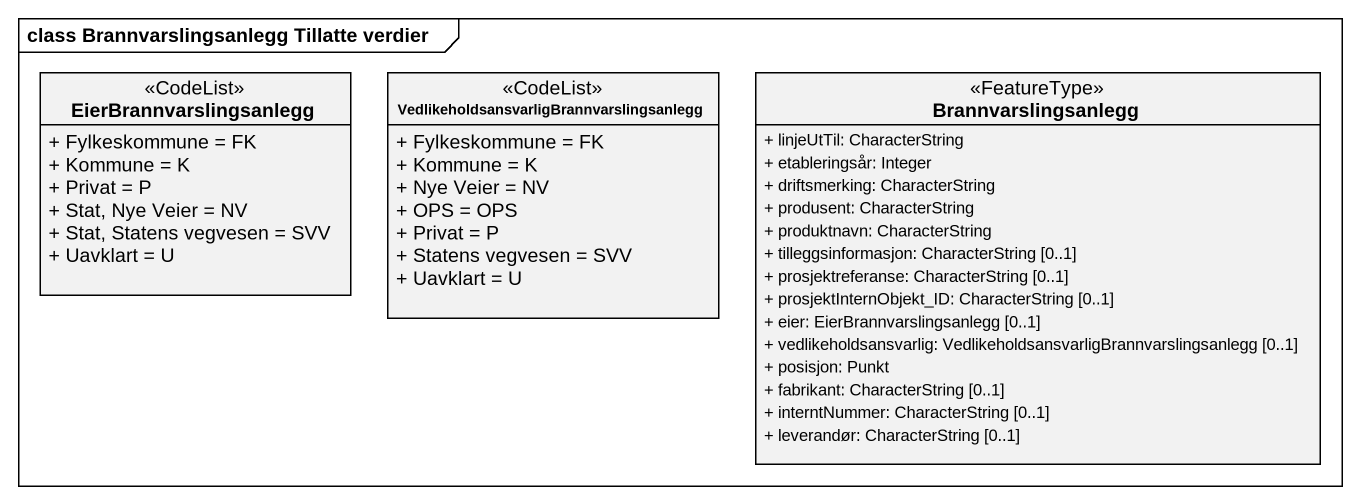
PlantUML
@startuml
mainframe class Brannvarslingsanlegg Tillatte verdier
hide circle
hide empty members
skinparam classAttributeIconSize 0
class EierBrannvarslingsanlegg <<CodeList>> {
  + Fylkeskommune = FK
  + Kommune = K
  + Privat = P
  + Stat, Nye Veier = NV
  + Stat, Statens vegvesen = SVV
  + Uavklart = U
}
class "VedlikeholdsansvarligBrannvarslingsanlegg" as VedlikeholdsansvarligBrannva <<CodeList>> {
  + Fylkeskommune = FK
  + Kommune = K
  + Nye Veier = NV
  + OPS = OPS
  + Privat = P
  + Statens vegvesen = SVV
  + Uavklart = U
}
class Brannvarslingsanlegg <<FeatureType>> {
  + linjeUtTil: CharacterString
  + etableringsår: Integer
  + driftsmerking: CharacterString
  + produsent: CharacterString
  + produktnavn: CharacterString
  + tilleggsinformasjon: CharacterString [0..1]
  + prosjektreferanse: CharacterString [0..1]
  + prosjektInternObjekt_ID: CharacterString [0..1]
  + eier: EierBrannvarslingsanlegg [0..1]
  + vedlikeholdsansvarlig: VedlikeholdsansvarligBrannvarslingsanlegg [0..1]
  + posisjon: Punkt
  + fabrikant: CharacterString [0..1]
  + interntNummer: CharacterString [0..1]
  + leverandør: CharacterString [0..1]
}
@enduml
